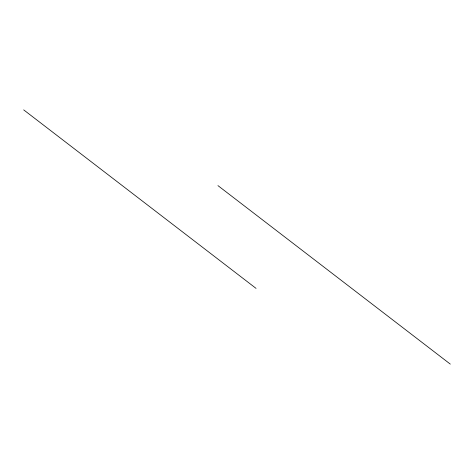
<?xml version="1.0" encoding="UTF-8"?>
<svg xmlns="http://www.w3.org/2000/svg" width="474" height="474" viewBox="0 0 474 474"><rect width="100%" height="100%" fill="white"/><g stroke="black" fill="none" stroke-linecap="round" stroke-linejoin="round"><path stroke-width="0.71" d="M217.945 185.618L450.3 364.115M23.7 109.885L256.055 288.382"/></g></svg>
